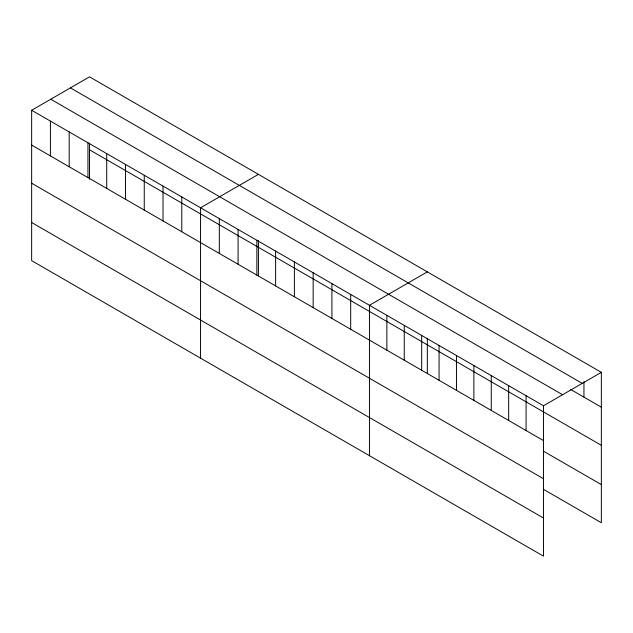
<?xml version="1.0" encoding="UTF-8"?>
<svg xmlns="http://www.w3.org/2000/svg" width="633" height="633" viewBox="0 0 633 633"><rect width="100%" height="100%" fill="white"/><g stroke="black" fill="none" stroke-linecap="round" stroke-linejoin="round"><path stroke-width="0.95" d="M31.65 110.261L543.478 405.761L543.478 556.154L31.65 260.654L31.65 110.261L89.522 76.846L601.35 372.346L601.35 522.739L543.343 489.254M258.422 174.36L200.55 207.774L200.55 358.167M427.33 271.874L369.458 305.288L369.458 455.689M543.478 405.761L601.35 372.346M70.421 87.868L582.249 383.369M570.689 389.469L601.35 407.169M50.751 99.231L562.579 394.731M89.522 149.807L601.35 445.308M31.65 145.084L543.478 440.584M543.343 451.115L601.35 484.601M31.65 183.222L543.478 478.722M31.65 222.515L543.478 518.016M583.95 381.644L583.95 397.128M526.078 395.712L526.078 430.535M508.671 385.663L508.671 420.494M491.271 375.614L491.271 410.445M473.872 365.573L473.872 400.396M456.464 355.524L456.464 390.347M439.065 345.476L439.065 380.306M427.33 338.164L427.33 373.328M421.665 335.427L421.665 370.258M404.258 325.378L404.258 360.209M386.858 315.337L386.858 350.16M350.69 294.456L350.69 329.279M331.921 283.616L331.921 318.446M313.153 272.783L313.153 307.614M294.385 261.943L294.385 296.774M275.624 251.111L275.624 285.942M258.422 240.651L258.422 275.814M256.856 240.279L256.856 275.102M238.087 229.439L238.087 264.27M219.319 218.607L219.319 253.437M181.79 196.934L181.79 231.765M163.021 186.102L163.021 220.933M144.253 175.27L144.253 210.093M125.484 164.43L125.484 199.26M106.716 153.597L106.716 188.428M89.522 143.137L89.522 179.281M87.947 142.765L87.947 177.588M69.187 131.925L69.187 166.756M50.418 121.093L50.418 155.924"/></g></svg>
